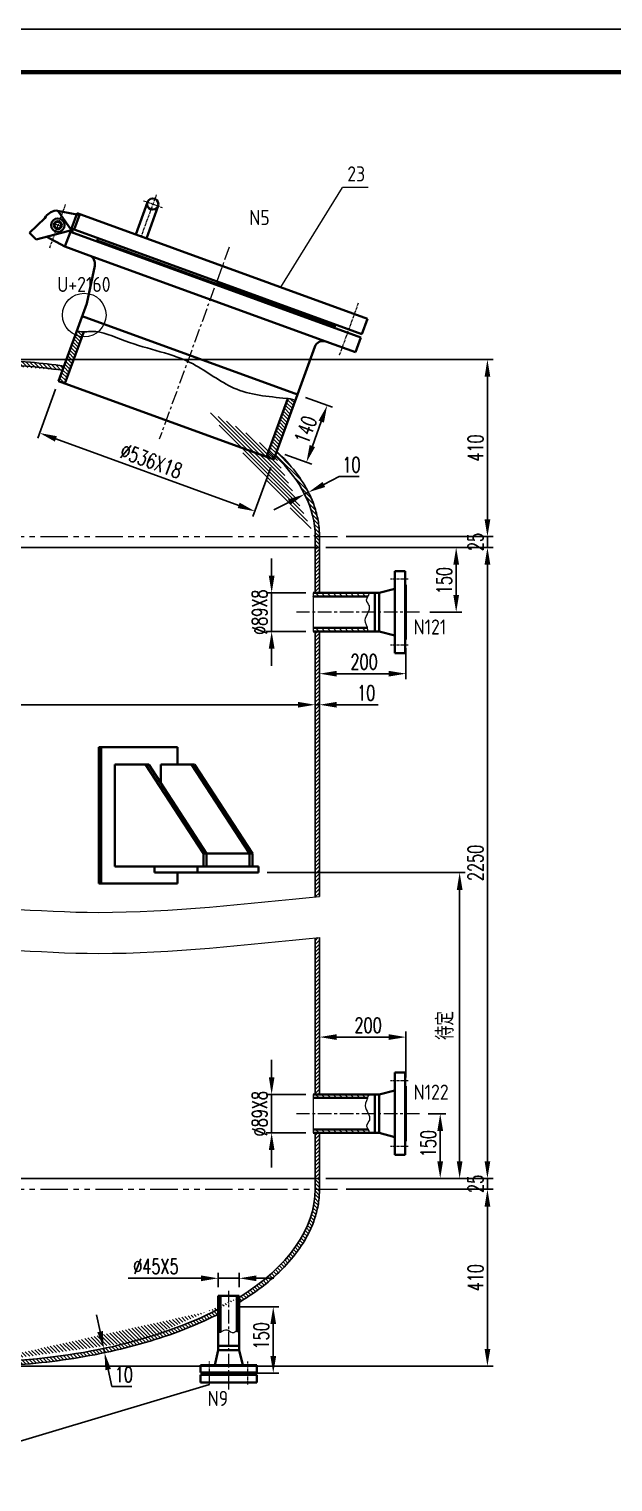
# Model space of a CAD drawing. Extents: x -7150 to 1260, y 1490 to 7430.
# Drawn here: x -5083 to -3733, y 4066 to 7430 of the extents above; entities that cross this region are included whole.
import ezdxf

# ---------------------------------------------------------------- set-up
doc = ezdxf.new("R2010")
doc.units = 0
doc.header["$MEASUREMENT"] = 0
doc.linetypes.add('CENTER', pattern=[50.8, 31.75, -6.35, 6.35, -6.35])
doc.linetypes.add('PHANTOM', pattern=[63.5, 31.75, -6.35, 6.35, -6.35, 6.35, -6.35])
doc.layers.get('0').update_dxf_attribs({"linetype": 'CONTINUOUS'})
doc.layers.get('DEFPOINTS').update_dxf_attribs({"linetype": 'CONTINUOUS'})
doc.layers.add('5', color=1, linetype='CENTER', lineweight=5)
for name, color, linetype in [('LAYER1', 3, 'CONTINUOUS'), ('双点划线', 1, 'PHANTOM'), ('尺寸线', 6, 'CONTINUOUS'), ('文字', 6, 'CONTINUOUS'), ('细实线', 3, 'CONTINUOUS'), ('细线', 3, 'CONTINUOUS')]:
    doc.layers.add(name, color=color, linetype=linetype)
doc.styles.add('J_BigFont', font='gbenor.shx', dxfattribs={"bigfont": 'gbcbig.shx'})
doc.styles.add('尺寸-字母', font='romans.shx', dxfattribs={"width": 0.7})
doc.dimstyles.new('尺寸3-5', dxfattribs={"dimtxt": 3.5, "dimasz": 2.5, "dimexe": 1.25, "dimexo": 0.625, "dimgap": 1.5, "dimtad": 1, "dimdec": 0, "dimdsep": 46, "dimtxsty": '尺寸-字母', "dimcen": 2.5, "dimadec": 0, "dimazin": 0, "dimtfac": 1, "dimtdec": 4, "dimtmove": 0, "dimatfit": 3, "dimfxl": 0, "dimtolj": 1, "dimtzin": 0, "dimarcsym": 0})

# ---------------------------------------------------------------- blocks, each defined once
blk = doc.blocks.new('*D28')
at = {"layer": 'DEFPOINTS', "color": 0}
for p in [(-4423.4, 6124), (-4522.1, 6035), (-4423.4, 6035)]:
    blk.add_point(p, dxfattribs=at)
at = {"layer": '尺寸线', "color": 0, "lineweight": -2}
for p, q in [((-4522.1, 6164), (-4522.1, 6204)), ((-4443.4, 6124), (-4535.1, 6124)), ((-4522.1, 6124), (-4522.1, 6035)), ((-4443.4, 6035), (-4535.1, 6035)), ((-4522.1, 5995), (-4522.1, 5955))]:
    blk.add_line(p, q, dxfattribs=at)
at = {"layer": '尺寸线', "color": 0}
for points in [[(-4528.7, 6164), (-4515.4, 6164), (-4522.1, 6124)], [(-4528.7, 5995), (-4515.4, 5995), (-4522.1, 6035)]]:
    blk.add_solid(points, dxfattribs=at)
at = {"layer": '尺寸线', "color": 0, "lineweight": 20, "insert": (-4549.6, 6079.5), "char_height": 35, "attachment_point": 5, "rotation": 90, "style": '尺寸-字母'}
blk.add_mtext('\\A1;%%C89X8', dxfattribs=at)
blk = doc.blocks.new('*D30')
at = {"layer": 'DEFPOINTS', "color": 0}
for p in [(-4416.4, 6229.5), (-4176.4, 6079.5), (-4095.2, 6079.5)]:
    blk.add_point(p, dxfattribs=at)
at = {"layer": '尺寸线', "color": 0, "lineweight": -2}
for p, q in [((-4396.4, 6229.5), (-4082.2, 6229.5)), ((-4095.2, 6189.5), (-4095.2, 6119.5)), ((-4156.4, 6079.5), (-4082.2, 6079.5))]:
    blk.add_line(p, q, dxfattribs=at)
at = {"layer": '尺寸线', "color": 0}
for points in [[(-4101.8, 6189.5), (-4088.5, 6189.5), (-4095.2, 6229.5)], [(-4101.8, 6119.5), (-4088.5, 6119.5), (-4095.2, 6079.5)]]:
    blk.add_solid(points, dxfattribs=at)
at = {"layer": '尺寸线', "color": 0, "lineweight": 20, "insert": (-4122.7, 6152.7), "char_height": 35, "attachment_point": 5, "rotation": 90, "style": '尺寸-字母'}
blk.add_mtext('\\A1;150', dxfattribs=at)
blk = doc.blocks.new('*D29')
at = {"layer": 'DEFPOINTS', "color": 0}
for p in [(-4411.4, 6035.1), (-4211.4, 6016), (-4211.4, 5937.2)]:
    blk.add_point(p, dxfattribs=at)
at = {"layer": '尺寸线', "color": 0, "lineweight": -2}
for p, q in [((-4411.4, 6015.1), (-4411.4, 5924.2)), ((-4211.4, 5996), (-4211.4, 5924.2)), ((-4371.4, 5937.2), (-4251.4, 5937.2))]:
    blk.add_line(p, q, dxfattribs=at)
at = {"layer": '尺寸线', "color": 0}
for points in [[(-4371.4, 5943.8), (-4371.4, 5930.5), (-4411.4, 5937.2)], [(-4251.4, 5943.8), (-4251.4, 5930.5), (-4211.4, 5937.2)]]:
    blk.add_solid(points, dxfattribs=at)
at = {"layer": '尺寸线', "color": 0, "lineweight": 20, "insert": (-4308.2, 5964.7), "char_height": 35, "attachment_point": 5, "style": '尺寸-字母'}
blk.add_mtext('\\A1;200', dxfattribs=at)
blk = doc.blocks.new('*D32')
at = {"layer": 'DEFPOINTS', "color": 0}
for p in [(-4522.1, 4963), (-4423.4, 4963), (-4423.4, 4874.1)]:
    blk.add_point(p, dxfattribs=at)
at = {"layer": '尺寸线', "color": 0, "lineweight": -2}
for p, q in [((-4522.1, 5003), (-4522.1, 5043)), ((-4443.4, 4963), (-4535.1, 4963)), ((-4522.1, 4874.1), (-4522.1, 4963)), ((-4443.4, 4874.1), (-4535.1, 4874.1)), ((-4522.1, 4834.1), (-4522.1, 4794.1))]:
    blk.add_line(p, q, dxfattribs=at)
at = {"layer": '尺寸线', "color": 0}
for points in [[(-4528.7, 5003), (-4515.4, 5003), (-4522.1, 4963)], [(-4528.7, 4834.1), (-4515.4, 4834.1), (-4522.1, 4874.1)]]:
    blk.add_solid(points, dxfattribs=at)
at = {"layer": '尺寸线', "color": 0, "lineweight": 20, "insert": (-4549.6, 4918.5), "char_height": 35, "attachment_point": 5, "rotation": 90, "style": '尺寸-字母'}
blk.add_mtext('\\A1;%%C89X8', dxfattribs=at)
blk = doc.blocks.new('*D31')
at = {"layer": 'DEFPOINTS', "color": 0}
for p in [(-4211.4, 5095.8), (-4211.4, 4982), (-4411.4, 4963)]:
    blk.add_point(p, dxfattribs=at)
at = {"layer": '尺寸线', "color": 0, "lineweight": -2}
for p, q in [((-4411.4, 4983), (-4411.4, 5108.8)), ((-4371.4, 5095.8), (-4251.4, 5095.8)), ((-4211.4, 5002), (-4211.4, 5108.8))]:
    blk.add_line(p, q, dxfattribs=at)
at = {"layer": '尺寸线', "color": 0}
for points in [[(-4371.4, 5102.5), (-4371.4, 5089.2), (-4411.4, 5095.8)], [(-4251.4, 5102.5), (-4251.4, 5089.2), (-4211.4, 5095.8)]]:
    blk.add_solid(points, dxfattribs=at)
at = {"layer": '尺寸线', "color": 0, "lineweight": 20, "insert": (-4298.9, 5123.3), "char_height": 35, "attachment_point": 5, "style": '尺寸-字母'}
blk.add_mtext('\\A1;200', dxfattribs=at)
blk = doc.blocks.new('*D33')
at = {"layer": 'DEFPOINTS', "color": 0}
for p in [(-4180.2, 4918.5), (-4132.1, 4918.5), (-4416.4, 4768.5)]:
    blk.add_point(p, dxfattribs=at)
at = {"layer": '尺寸线', "color": 0, "lineweight": -2}
for p, q in [((-4160.2, 4918.5), (-4119.1, 4918.5)), ((-4132.1, 4808.5), (-4132.1, 4878.5)), ((-4396.4, 4768.5), (-4119.1, 4768.5))]:
    blk.add_line(p, q, dxfattribs=at)
at = {"layer": '尺寸线', "color": 0}
for points in [[(-4138.8, 4878.5), (-4125.5, 4878.5), (-4132.1, 4918.5)], [(-4138.8, 4808.5), (-4125.5, 4808.5), (-4132.1, 4768.5)]]:
    blk.add_solid(points, dxfattribs=at)
at = {"layer": '尺寸线', "color": 0, "lineweight": 20, "insert": (-4159.6, 4849.2), "char_height": 35, "attachment_point": 5, "rotation": 90, "style": '尺寸-字母'}
blk.add_mtext('\\A1;150', dxfattribs=at)
blk = doc.blocks.new('*D35')
at = {"layer": 'DEFPOINTS', "color": 0}
for p in [(-5015.2, 6614.4), (-4517.2, 6433.1), (-4560.8, 6313.2)]:
    blk.add_point(p, dxfattribs=at)
at = {"layer": '尺寸线', "color": 0, "lineweight": -2}
for p, q in [((-5022.1, 6595.6), (-5063.3, 6482.2)), ((-5021.3, 6480.8), (-4598.4, 6326.9)), ((-4524, 6414.3), (-4565.3, 6301))]:
    blk.add_line(p, q, dxfattribs=at)
at = {"layer": '尺寸线', "color": 0}
for points in [[(-5019, 6487), (-5023.6, 6474.5), (-5058.9, 6494.4)], [(-4596.1, 6333.1), (-4600.7, 6320.6), (-4560.8, 6313.2)]]:
    blk.add_solid(points, dxfattribs=at)
at = {"layer": '尺寸线', "color": 0, "lineweight": 20, "insert": (-4800.5, 6429.7), "char_height": 35, "attachment_point": 5, "rotation": 340, "style": '尺寸-字母'}
blk.add_mtext('\\A1;%%C536X18', dxfattribs=at)
blk = doc.blocks.new('*D34')
at = {"layer": 'DEFPOINTS', "color": 0}
for p in [(-4462.5, 6583.5), (-4510.4, 6451.7), (-4441.6, 6426.6)]:
    blk.add_point(p, dxfattribs=at)
at = {"layer": '尺寸线', "color": 0, "lineweight": -2}
for p, q in [((-4443.7, 6576.6), (-4381.4, 6554)), ((-4407.3, 6520.8), (-4427.9, 6464.2)), ((-4491.6, 6444.8), (-4429.4, 6422.2))]:
    blk.add_line(p, q, dxfattribs=at)
at = {"layer": '尺寸线', "color": 0}
for points in [[(-4413.6, 6523.1), (-4401.1, 6518.5), (-4393.6, 6558.4)], [(-4434.2, 6466.5), (-4421.7, 6461.9), (-4441.6, 6426.6)]]:
    blk.add_solid(points, dxfattribs=at)
at = {"layer": '尺寸线', "color": 0, "lineweight": 20, "insert": (-4443.5, 6501.9), "char_height": 35, "attachment_point": 5, "rotation": 70, "style": '尺寸-字母'}
blk.add_mtext('\\A1;140', dxfattribs=at)
blk = doc.blocks.new('*D48')
at = {"layer": 'DEFPOINTS', "color": 0}
for p in [(-4645.6, 4537.4), (-4645.6, 4496.6), (-4597.3, 4496.6)]:
    blk.add_point(p, dxfattribs=at)
at = {"layer": '尺寸线', "color": 0, "lineweight": -2}
for p, q in [((-4645.6, 4516.6), (-4645.6, 4550.4)), ((-4597.3, 4516.6), (-4597.3, 4550.4)), ((-4685.6, 4537.4), (-4854.1, 4537.4)), ((-4597.3, 4537.4), (-4645.6, 4537.4)), ((-4557.3, 4537.4), (-4517.3, 4537.4))]:
    blk.add_line(p, q, dxfattribs=at)
at = {"layer": '尺寸线', "color": 0}
for points in [[(-4685.6, 4544), (-4685.6, 4530.7), (-4645.6, 4537.4)], [(-4557.3, 4544), (-4557.3, 4530.7), (-4597.3, 4537.4)]]:
    blk.add_solid(points, dxfattribs=at)
at = {"layer": '尺寸线', "color": 0, "lineweight": 20, "insert": (-4789.8, 4564.9), "char_height": 35, "attachment_point": 5, "style": '尺寸-字母'}
blk.add_mtext('\\A1;%%C45X5', dxfattribs=at)
blk = doc.blocks.new('*D47')
at = {"layer": 'DEFPOINTS', "color": 0}
for p in [(-4621.4, 4471.4), (-4518.4, 4471.4), (-4584.9, 4317.5)]:
    blk.add_point(p, dxfattribs=at)
at = {"layer": '尺寸线', "color": 0, "lineweight": -2}
for p, q in [((-4601.4, 4471.4), (-4505.4, 4471.4)), ((-4518.4, 4357.5), (-4518.4, 4431.4)), ((-4564.9, 4317.5), (-4505.4, 4317.5))]:
    blk.add_line(p, q, dxfattribs=at)
at = {"layer": '尺寸线', "color": 0}
for points in [[(-4525, 4431.4), (-4511.7, 4431.4), (-4518.4, 4471.4)], [(-4525, 4357.5), (-4511.7, 4357.5), (-4518.4, 4317.5)]]:
    blk.add_solid(points, dxfattribs=at)
at = {"layer": '尺寸线', "color": 0, "lineweight": 20, "insert": (-4545.9, 4404.2), "char_height": 35, "attachment_point": 5, "rotation": 90, "style": '尺寸-字母'}
blk.add_mtext('\\A1;150', dxfattribs=at)
blk = doc.blocks.new('*D86')
at = {"layer": 'DEFPOINTS', "color": 0}
for p in [(-6021.4, 5865.2), (-6021.4, 5840.3), (-4421.4, 5840.4)]:
    blk.add_point(p, dxfattribs=at)
at = {"layer": '尺寸线', "color": 0, "lineweight": -2}
for p, q in [((-6021.4, 5860.3), (-6021.4, 5878.2)), ((-4461.4, 5865.2), (-5981.4, 5865.2)), ((-4421.4, 5860.4), (-4421.4, 5878.2))]:
    blk.add_line(p, q, dxfattribs=at)
at = {"layer": '尺寸线', "color": 0}
for points in [[(-5981.4, 5871.9), (-5981.4, 5858.6), (-6021.4, 5865.2)], [(-4461.4, 5871.9), (-4461.4, 5858.6), (-4421.4, 5865.2)]]:
    blk.add_solid(points, dxfattribs=at)
at = {"layer": '尺寸线', "color": 0, "lineweight": 20, "insert": (-5194.8, 5892.7), "char_height": 35, "attachment_point": 5, "style": '尺寸-字母'}
blk.add_mtext('\\A1;%%c1600', dxfattribs=at)
blk = doc.blocks.new('*D87')
at = {"layer": 'DEFPOINTS', "color": 0}
for p in [(-4421.4, 5865.2), (-4411.4, 5865.4), (-4411.4, 5865.2)]:
    blk.add_point(p, dxfattribs=at)
at = {"layer": '尺寸线', "color": 0, "lineweight": -2}
for p, q in [((-4461.4, 5865.2), (-4501.4, 5865.2)), ((-4421.4, 5885.2), (-4421.4, 5878.2)), ((-4421.4, 5865.2), (-4411.4, 5865.2)), ((-4371.4, 5865.2), (-4275.3, 5865.2)), ((-4411.4, 5845.4), (-4411.4, 5852.2))]:
    blk.add_line(p, q, dxfattribs=at)
at = {"layer": '尺寸线', "color": 0}
for points in [[(-4461.4, 5871.9), (-4461.4, 5858.6), (-4421.4, 5865.2)], [(-4371.4, 5871.9), (-4371.4, 5858.6), (-4411.4, 5865.2)]]:
    blk.add_solid(points, dxfattribs=at)
at = {"layer": '尺寸线', "color": 0, "lineweight": 20, "insert": (-4303.3, 5892.7), "char_height": 35, "attachment_point": 5, "style": '尺寸-字母'}
blk.add_mtext('\\A1;10', dxfattribs=at)
blk = doc.blocks.new('*D88')
at = {"layer": 'DEFPOINTS', "color": 0}
for p in [(-4437, 6357.4), (-4446, 6352.8), (-4436.9, 6357.2)]:
    blk.add_point(p, dxfattribs=at)
at = {"layer": '尺寸线', "color": 0, "lineweight": -2}
for p, q in [((-4401.3, 6375.2), (-4365.6, 6393.3)), ((-4365.6, 6393.3), (-4319.4, 6393.3)), ((-4481.5, 6334.5), (-4517.2, 6316.5)), ((-4445.9, 6352.6), (-4436.9, 6357.2)), ((-4436.9, 6335), (-4440, 6341)), ((-4428, 6339.5), (-4431.1, 6345.6))]:
    blk.add_line(p, q, dxfattribs=at)
at = {"layer": '尺寸线', "color": 0}
for points in [[(-4404.3, 6381.2), (-4398.2, 6369.3), (-4436.9, 6357.2)], [(-4484.5, 6340.5), (-4478.5, 6328.6), (-4445.9, 6352.6)]]:
    blk.add_solid(points, dxfattribs=at)
at = {"layer": '尺寸线', "color": 0, "lineweight": 20, "insert": (-4337.5, 6420.8), "char_height": 35, "attachment_point": 5, "style": '尺寸-字母'}
blk.add_mtext('\\A1;10', dxfattribs=at)
blk = doc.blocks.new('*D177')
at = {"layer": 'DEFPOINTS', "color": 0}
for p in [(-4910, 4375.1), (-4908.7, 4365.1), (-4908, 4365.3)]:
    blk.add_point(p, dxfattribs=at)
at = {"layer": '尺寸线', "color": 0, "lineweight": -2}
for p, q in [((-4919, 4414.1), (-4927.3, 4453.2)), ((-4910.7, 4374.9), (-4908.7, 4365.1)), ((-4929.6, 4370.9), (-4923.4, 4372.2)), ((-4927.5, 4361.1), (-4921.4, 4362.4)), ((-4900.4, 4326), (-4892.1, 4286.9)), ((-4892.1, 4286.9), (-4845.9, 4286.9))]:
    blk.add_line(p, q, dxfattribs=at)
at = {"layer": '尺寸线', "color": 0}
for points in [[(-4912.5, 4415.4), (-4925.5, 4412.7), (-4910.7, 4374.9)], [(-4893.9, 4327.4), (-4906.9, 4324.6), (-4908.7, 4365.1)]]:
    blk.add_solid(points, dxfattribs=at)
at = {"layer": '尺寸线', "color": 0, "lineweight": 20, "insert": (-4864, 4314.4), "char_height": 35, "attachment_point": 5, "style": '尺寸-字母'}
blk.add_mtext('\\A1;10', dxfattribs=at)
blk = doc.blocks.new('*D178')
at = {"layer": 'DEFPOINTS', "color": 0}
for p in [(-4411.4, 4768.5), (-4369.9, 4743.5), (-4022.9, 4743.5)]:
    blk.add_point(p, dxfattribs=at)
at = {"layer": '尺寸线', "color": 0, "lineweight": -2}
for p, q in [((-4022.9, 4808.5), (-4022.9, 4848.5)), ((-4391.4, 4768.5), (-4009.9, 4768.5)), ((-4349.9, 4743.5), (-4009.9, 4743.5)), ((-4022.9, 4768.5), (-4022.9, 4743.5)), ((-4022.9, 4703.5), (-4022.9, 4663.5))]:
    blk.add_line(p, q, dxfattribs=at)
at = {"layer": '尺寸线', "color": 0}
for points in [[(-4029.5, 4808.5), (-4016.2, 4808.5), (-4022.9, 4768.5)], [(-4029.5, 4703.5), (-4016.2, 4703.5), (-4022.9, 4743.5)]]:
    blk.add_solid(points, dxfattribs=at)
at = {"layer": '尺寸线', "color": 0, "lineweight": 20, "insert": (-4050.4, 4756), "char_height": 35, "attachment_point": 5, "rotation": 90, "style": '尺寸-字母'}
blk.add_mtext('\\A1;25', dxfattribs=at)
blk = doc.blocks.new('*D179')
at = {"layer": 'DEFPOINTS', "color": 0}
for p in [(-4369.9, 4743.5), (-5221.4, 4333.9), (-4022.9, 4333.9)]:
    blk.add_point(p, dxfattribs=at)
at = {"layer": '尺寸线', "color": 0, "lineweight": -2}
for p, q in [((-4349.9, 4743.5), (-4009.9, 4743.5)), ((-4022.9, 4703.5), (-4022.9, 4373.9)), ((-5201.4, 4333.9), (-4009.9, 4333.9))]:
    blk.add_line(p, q, dxfattribs=at)
at = {"layer": '尺寸线', "color": 0}
for points in [[(-4029.5, 4703.5), (-4016.2, 4703.5), (-4022.9, 4743.5)], [(-4029.5, 4373.9), (-4016.2, 4373.9), (-4022.9, 4333.9)]]:
    blk.add_solid(points, dxfattribs=at)
at = {"layer": '尺寸线', "color": 0, "lineweight": 20, "insert": (-4050.4, 4538.7), "char_height": 35, "attachment_point": 5, "rotation": 90, "style": '尺寸-字母'}
blk.add_mtext('\\A1;410', dxfattribs=at)
blk = doc.blocks.new('*D180')
at = {"layer": 'DEFPOINTS', "color": 0}
for p in [(-4411.4, 6229.5), (-4022.9, 6229.5), (-4411.4, 4768.5)]:
    blk.add_point(p, dxfattribs=at)
at = {"layer": '尺寸线', "color": 0, "lineweight": -2}
for p, q in [((-4391.4, 6229.5), (-4009.9, 6229.5)), ((-4022.9, 4808.5), (-4022.9, 6189.5)), ((-4391.4, 4768.5), (-4009.9, 4768.5))]:
    blk.add_line(p, q, dxfattribs=at)
at = {"layer": '尺寸线', "color": 0}
for points in [[(-4029.5, 6189.5), (-4016.2, 6189.5), (-4022.9, 6229.5)], [(-4029.5, 4808.5), (-4016.2, 4808.5), (-4022.9, 4768.5)]]:
    blk.add_solid(points, dxfattribs=at)
at = {"layer": '尺寸线', "color": 0, "lineweight": 20, "insert": (-4050.4, 5499), "char_height": 35, "attachment_point": 5, "rotation": 90, "style": '尺寸-字母'}
blk.add_mtext('\\A1;2250', dxfattribs=at)
blk = doc.blocks.new('*D181')
at = {"layer": 'DEFPOINTS', "color": 0}
for p in [(-4552.4, 5476.7), (-4087.2, 5476.7), (-4411.4, 4768.5)]:
    blk.add_point(p, dxfattribs=at)
at = {"layer": '尺寸线', "color": 0, "lineweight": -2}
for p, q in [((-4532.4, 5476.7), (-4074.2, 5476.7)), ((-4087.2, 4808.5), (-4087.2, 5436.7)), ((-4391.4, 4768.5), (-4074.2, 4768.5))]:
    blk.add_line(p, q, dxfattribs=at)
at = {"layer": '尺寸线', "color": 0}
for points in [[(-4093.8, 5436.7), (-4080.5, 5436.7), (-4087.2, 5476.7)], [(-4093.8, 4808.5), (-4080.5, 4808.5), (-4087.2, 4768.5)]]:
    blk.add_solid(points, dxfattribs=at)
at = {"layer": '尺寸线', "color": 0, "lineweight": 20, "insert": (-4120.3, 5122.6), "char_height": 35, "attachment_point": 5, "rotation": 90, "style": '尺寸-字母'}
blk.add_mtext('\\A1;{\\fFangSong_GB2312|b0|i0|c134|p49;待定}', dxfattribs=at)
blk = doc.blocks.new('*D182')
at = {"layer": 'DEFPOINTS', "color": 0}
for p in [(-4396.4, 6229.5), (-4369.9, 6254.5), (-4022.9, 6254.5)]:
    blk.add_point(p, dxfattribs=at)
at = {"layer": '尺寸线', "color": 0, "lineweight": -2}
for p, q in [((-4022.9, 6294.5), (-4022.9, 6334.5)), ((-4376.4, 6229.5), (-4009.9, 6229.5)), ((-4349.9, 6254.5), (-4009.9, 6254.5)), ((-4022.9, 6229.5), (-4022.9, 6254.5)), ((-4022.9, 6189.5), (-4022.9, 6149.5))]:
    blk.add_line(p, q, dxfattribs=at)
at = {"layer": '尺寸线', "color": 0}
for points in [[(-4029.5, 6294.5), (-4016.2, 6294.5), (-4022.9, 6254.5)], [(-4029.5, 6189.5), (-4016.2, 6189.5), (-4022.9, 6229.5)]]:
    blk.add_solid(points, dxfattribs=at)
at = {"layer": '尺寸线', "color": 0, "lineweight": 20, "insert": (-4050.4, 6242), "char_height": 35, "attachment_point": 5, "rotation": 90, "style": '尺寸-字母'}
blk.add_mtext('\\A1;25', dxfattribs=at)
blk = doc.blocks.new('*D183')
at = {"layer": 'DEFPOINTS', "color": 0}
for p in [(-5201.4, 6664.5), (-4022.9, 6664.5), (-4369.9, 6254.5)]:
    blk.add_point(p, dxfattribs=at)
at = {"layer": '尺寸线', "color": 0, "lineweight": -2}
for p, q in [((-5181.4, 6664.5), (-4009.9, 6664.5)), ((-4022.9, 6294.5), (-4022.9, 6624.5)), ((-4349.9, 6254.5), (-4009.9, 6254.5))]:
    blk.add_line(p, q, dxfattribs=at)
at = {"layer": '尺寸线', "color": 0}
for points in [[(-4029.5, 6624.5), (-4016.2, 6624.5), (-4022.9, 6664.5)], [(-4029.5, 6294.5), (-4016.2, 6294.5), (-4022.9, 6254.5)]]:
    blk.add_solid(points, dxfattribs=at)
at = {"layer": '尺寸线', "color": 0, "lineweight": 20, "insert": (-4050.4, 6459.5), "char_height": 35, "attachment_point": 5, "rotation": 90, "style": '尺寸-字母'}
blk.add_mtext('\\A1;410', dxfattribs=at)

msp = doc.modelspace()

# ---------------------------------------------------------------- hatches: boundary and pattern name
at = {"layer": '细实线', "lineweight": 20}
h = msp.add_hatch(dxfattribs=at)
h.set_pattern_fill('ANSI31', color=256, scale=50, angle=90, style=0)
edge = h.paths.add_edge_path()
edge.add_spline(control_points=[(-4956.752, 6728.248), (-4961.678, 6728.173), (-4966.915, 6728.713), (-4972.861, 6730.77)], knot_values=[32.77389254, 32.77389254, 32.77389254, 32.77389254, 49.68467062, 49.68467062, 49.68467062, 49.68467062], degree=3, periodic=0)
edge.add_line((-4972.861, 6730.77), (-4976.275, 6721.392))
edge.add_arc((-4955.722, 6767.498), 50.479, 245.973491, 264.284905)
edge.add_line((-4960.748, 6717.27), (-4956.752, 6728.248))
h = msp.add_hatch(dxfattribs=at)
h.set_pattern_fill('ANSI31', color=256, scale=50, angle=90, style=0)
h.paths.add_polyline_path([(-5015.226, 6614.375), (-5000.191, 6608.903), (-4960.748, 6717.27, -0.08006907), (-4976.275, 6721.392)])
edge = h.paths.add_edge_path()
edge.add_spline(control_points=[(-4467.336, 6570.072), (-4475.838, 6572.75), (-4480.768, 6573.595), (-4485.027, 6574.096)], knot_values=[553.57348335, 553.57348335, 553.57348335, 553.57348335, 565.30743681, 565.30743681, 565.30743681, 565.30743681], degree=3, periodic=0)
edge.add_line((-4485.027, 6574.096), (-4534.103, 6439.261))
edge.add_line((-4534.103, 6439.261), (-4517.189, 6433.105))
edge.add_line((-4517.189, 6433.105), (-4467.336, 6570.072))
h = msp.add_hatch(dxfattribs=at)
h.set_pattern_fill('ANSI31', color=256, scale=50, angle=90, style=0)
h.set_pattern_definition([(135, (0, -128.687), (-4.4194174, -4.4194174), [])])
edge = h.paths.add_edge_path()
edge.add_ellipse((-5221.421, 6254.535), major_axis=(-800, 0), ratio=0.5, start_angle=254.377842, end_angle=266.814863, ccw=False)
edge.add_line((-5005.987, 6639.758), (-5002.49, 6649.365))
edge.add_spline(control_points=[(-5002.49, 6649.365), (-5028.116, 6652.985), (-5054.096, 6655.969), (-5112.264, 6661.148), (-5144.564, 6663.025), (-5176.971, 6663.921)], knot_values=[4.43700712, 4.43700712, 4.43700712, 4.43700712, 4.5361908, 4.5361908, 4.65714388, 4.65714388, 4.65714388, 4.65714388], degree=3, periodic=0)
edge.add_line((-5176.971, 6663.921), (-5176.971, 6653.917))
edge = h.paths.add_edge_path()
edge.add_spline(control_points=[(-4411.421, 6254.535), (-4411.421, 6265.682), (-4412.309, 6276.829), (-4415.851, 6299.023), (-4418.504, 6310.07), (-4425.54, 6331.974), (-4429.922, 6342.831), (-4443.568, 6370.849), (-4454.177, 6387.796), (-4479.398, 6420.572), (-4493.968, 6436.411), (-4510.428, 6451.678)], knot_values=[3.14159265, 3.14159265, 3.14159265, 3.14159265, 3.2212149, 3.2212149, 3.30083714, 3.30083714, 3.38045938, 3.38045938, 3.50887398, 3.50887398, 3.63602072, 3.63602072, 3.63602072, 3.63602072], degree=3, periodic=0)
edge.add_line((-4510.428, 6451.678), (-4514.147, 6441.46))
edge.add_ellipse((-5221.421, 6254.535), major_axis=(-800, 0), ratio=0.5, start_angle=180, end_angle=207.860036, ccw=False)
edge.add_line((-4421.421, 6254.535), (-4411.421, 6254.535))
h.paths.add_polyline_path([(-4411.421, 6254.535), (-4421.421, 6254.535), (-4421.421, 6229.535), (-4411.421, 6229.535)])
h = msp.add_hatch(dxfattribs=at)
h.set_pattern_fill('ANSI31', color=256, scale=50, style=0)
h.set_pattern_definition([(45, (0, -128.687), (-4.4194174, 4.4194174), [])])
edge = h.paths.add_edge_path()
edge.add_spline(control_points=[(-4421.421, 5420.386), (-4418.084, 5420.701), (-4414.75, 5421.014), (-4411.421, 5421.325)], knot_values=[1808.93575141, 1808.93575141, 1808.93575141, 1808.93575141, 1819.15685513, 1819.15685513, 1819.15685513, 1819.15685513], degree=3, periodic=0)
edge.add_line((-4411.421, 5421.325), (-4411.421, 6035.085))
edge.add_line((-4411.421, 6035.085), (-4421.421, 6035.085))
edge.add_line((-4421.421, 6035.085), (-4421.421, 5420.386))
h.paths.add_polyline_path([(-4421.421, 6123.985), (-4411.421, 6123.985), (-4411.421, 6229.535), (-4421.421, 6229.535)])
h = msp.add_hatch(dxfattribs=at)
h.set_pattern_fill('ANSI31', color=256, scale=3, angle=90, style=0)
h.set_pattern_definition([(135, (-7875.519, 1456.421), (-6.735192, -6.735192), [])])
edge = h.paths.add_edge_path()
edge.add_spline(control_points=[(-4299.333, 6115.985), (-4298.018, 6118.328), (-4296.524, 6121.053), (-4296.665, 6123.596), (-4296.723, 6123.985)], knot_values=[107.93016046, 107.93016046, 107.93016046, 107.93016046, 115.38222566, 116.74477936, 116.74477936, 116.74477936, 116.74477936], degree=3, periodic=0)
edge.add_line((-4296.723, 6123.985), (-4426.421, 6123.985))
edge.add_line((-4426.421, 6123.985), (-4426.421, 6115.985))
edge.add_line((-4426.421, 6115.985), (-4299.333, 6115.985))
edge = h.paths.add_edge_path()
edge.add_spline(control_points=[(-4299.071, 6035.085), (-4299.032, 6036.136), (-4299.136, 6038.798), (-4299.826, 6041.467), (-4300.355, 6043.085)], knot_values=[22.82955762, 22.82955762, 22.82955762, 22.82955762, 26.14011398, 31.2076365, 31.2076365, 31.2076365, 31.2076365], degree=3, periodic=0)
edge.add_line((-4300.355, 6043.085), (-4426.421, 6043.085))
edge.add_line((-4426.421, 6043.085), (-4426.421, 6035.085))
edge.add_line((-4426.421, 6035.085), (-4299.071, 6035.085))
h = msp.add_hatch(dxfattribs=at)
h.set_pattern_fill('ANSI31', color=256, scale=50, style=0)
edge = h.paths.add_edge_path()
edge.add_spline(control_points=[(-4411.421, 5326.355), (-4414.75, 5326.044), (-4418.084, 5325.731), (-4421.421, 5325.416)], knot_values=[1808.93575141, 1808.93575141, 1808.93575141, 1808.93575141, 1819.15685513, 1819.15685513, 1819.15685513, 1819.15685513], degree=3, periodic=0)
edge.add_line((-4421.421, 5325.416), (-4421.421, 4962.965))
edge.add_line((-4421.421, 4962.965), (-4411.421, 4962.965))
edge.add_line((-4411.421, 4962.965), (-4411.421, 5326.355))
h.paths.add_polyline_path([(-4411.421, 4874.065), (-4421.421, 4874.065), (-4421.421, 4768.515), (-4411.421, 4768.515)])
h = msp.add_hatch(dxfattribs=at)
h.set_pattern_fill('ANSI31', color=256, scale=3, angle=90, style=0)
h.set_pattern_definition([(135, (-7875.519, 295.346), (-6.735192, -6.735192), [])])
edge = h.paths.add_edge_path()
edge.add_spline(control_points=[(-4299.333, 4954.91), (-4298.018, 4957.253), (-4296.524, 4959.978), (-4296.665, 4962.521), (-4296.723, 4962.91)], knot_values=[107.93016046, 107.93016046, 107.93016046, 107.93016046, 115.38222566, 116.74477936, 116.74477936, 116.74477936, 116.74477936], degree=3, periodic=0)
edge.add_line((-4296.723, 4962.91), (-4426.421, 4962.91))
edge.add_line((-4426.421, 4962.91), (-4426.421, 4954.91))
edge.add_line((-4426.421, 4954.91), (-4299.333, 4954.91))
edge = h.paths.add_edge_path()
edge.add_spline(control_points=[(-4299.071, 4874.01), (-4299.032, 4875.061), (-4299.136, 4877.723), (-4299.826, 4880.392), (-4300.355, 4882.01)], knot_values=[22.82955762, 22.82955762, 22.82955762, 22.82955762, 26.14011398, 31.2076365, 31.2076365, 31.2076365, 31.2076365], degree=3, periodic=0)
edge.add_line((-4300.355, 4882.01), (-4426.421, 4882.01))
edge.add_line((-4426.421, 4882.01), (-4426.421, 4874.01))
edge.add_line((-4426.421, 4874.01), (-4299.071, 4874.01))
h = msp.add_hatch(dxfattribs=at)
h.set_pattern_fill('ANSI31', color=256, scale=50, angle=90, style=0)
h.paths.add_polyline_path([(-4421.421, 4743.515), (-4411.421, 4743.515), (-4411.421, 4768.515), (-4421.421, 4768.515)])
edge = h.paths.add_edge_path()
edge.add_spline(control_points=[(-4597.271, 4481.547), (-4586.624, 4488.047), (-4576.371, 4494.719), (-4546.172, 4515.686), (-4527.584, 4530.508), (-4494.259, 4561.323), (-4479.523, 4577.316), (-4454.177, 4610.254), (-4443.568, 4627.201), (-4429.922, 4655.219), (-4425.54, 4666.076), (-4418.504, 4687.98), (-4415.851, 4699.027), (-4412.309, 4721.221), (-4411.421, 4732.368), (-4411.421, 4743.515)], knot_values=[3.14159265, 3.14159265, 3.14159265, 3.14159265, 3.20365862, 3.20365862, 3.33207322, 3.33207322, 3.46048783, 3.46048783, 3.58890243, 3.58890243, 3.66852467, 3.66852467, 3.74814691, 3.74814691, 3.82776915, 3.82776915, 3.82776915, 3.82776915], degree=3, periodic=0)
edge.add_line((-4411.421, 4743.515), (-4421.421, 4743.515))
edge.add_ellipse((-5221.421, 4743.515), major_axis=(-800, 0), ratio=0.5, start_angle=141.277746, end_angle=180, ccw=False)
edge.add_line((-4597.271, 4493.297), (-4597.271, 4481.547))
edge = h.paths.add_edge_path()
edge.add_spline(control_points=[(-5176.971, 4334.129), (-5144.564, 4335.025), (-5112.264, 4336.902), (-5046.372, 4342.768), (-5012.823, 4346.88), (-4947.035, 4357.222), (-4914.796, 4363.452), (-4852.149, 4377.932), (-4821.741, 4386.183), (-4763.249, 4404.578), (-4735.164, 4414.722), (-4686.526, 4434.787), (-4665.524, 4444.425), (-4645.571, 4454.603)], knot_values=[3.91700448, 3.91700448, 3.91700448, 3.91700448, 4.03795752, 4.03795752, 4.16637212, 4.16637212, 4.29478672, 4.29478672, 4.42320132, 4.42320132, 4.55161593, 4.55161593, 4.65714383, 4.65714383, 4.65714383, 4.65714383], degree=3, periodic=0)
edge.add_line((-4645.571, 4454.603), (-4645.571, 4465.848))
edge.add_ellipse((-5221.421, 4743.515), major_axis=(-800, 0), ratio=0.5, start_angle=93.18514, end_angle=136.039002, ccw=False)
edge.add_line((-5176.971, 4344.133), (-5176.971, 4334.129))
h = msp.add_hatch(dxfattribs=at)
h.set_pattern_fill('ANSI31', color=256, scale=3, angle=270, style=0)
h.set_pattern_definition([(225, (-9561.84, 9685.229), (-6.735192, 6.735192), [])])
edge = h.paths.add_edge_path()
edge.add_line((-4602.271, 4489.262), (-4597.271, 4489.262))
edge.add_line((-4597.271, 4489.262), (-4597.271, 4413.382))
edge.add_spline(control_points=[(-4597.271, 4413.382), (-4598.011, 4413.266), (-4599.658, 4413.277), (-4601.361, 4414.079), (-4602.271, 4414.438)], knot_values=[68.46209365, 68.46209365, 68.46209365, 68.46209365, 70.78443597, 73.57026258, 73.57026258, 73.57026258, 73.57026258], degree=3, periodic=0)
edge.add_line((-4602.271, 4414.438), (-4602.271, 4489.262))
edge = h.paths.add_edge_path()
edge.add_line((-4645.571, 4489.262), (-4640.571, 4489.262))
edge.add_line((-4640.571, 4489.262), (-4640.571, 4412.726))
edge.add_spline(control_points=[(-4640.571, 4412.726), (-4641.335, 4412.489), (-4643.064, 4412.207), (-4644.68, 4412.922), (-4645.571, 4413.462)], knot_values=[21.7905482, 21.7905482, 21.7905482, 21.7905482, 24.17408044, 27.24241573, 27.24241573, 27.24241573, 27.24241573], degree=3, periodic=0)
edge.add_line((-4645.571, 4413.462), (-4645.571, 4489.262))

# ---------------------------------------------------------------- linework, layer by layer
at = {"lineweight": 40}
for p, q in [((-4973.111, 7000.537), (-5021.654, 7009.21)), ((-5016.094, 7008.216), (-4980.406, 6957.349)), ((-4972.18, 7003.095), (-4985.005, 6967.857)), ((-4979.048, 6965.689), (-4966.222, 7000.927)), ((-4972.18, 7003.095), (-4973.111, 7000.537)), ((-4973.111, 7000.537), (-4967.153, 6998.368)), ((-4972.18, 7003.095), (-4300.299, 6758.551)), ((-4809.029, 7028.848), (-4836.391, 6953.672)), ((-4784.603, 7019.957), (-4811.965, 6944.782)), ((-5046.58, 6991.894), (-5082.416, 6957.564)), ((-5066.711, 6942.286), (-4979.048, 6965.689)), ((-4985.005, 6967.857), (-4313.125, 6723.313)), ((-5082.416, 6957.564), (-5066.711, 6942.286)), ((-5000.294, 6925.853), (-5042.328, 6948.795)), ((-4987.81, 6960.151), (-5000.294, 6925.853)), ((-4987.81, 6960.151), (-4315.93, 6715.607)), ((-4926.26, 6937.749), (-4923.455, 6945.455)), ((-4925.405, 6940.098), (-4376.625, 6740.359)), ((-5000.294, 6925.853), (-4944.006, 6905.366)), ((-4396.541, 6706.105), (-4944.006, 6905.366)), ((-4931.465, 6881.635), (-4949.858, 6793.971)), ((-4649.92, 6843.235), (-4375.53, 6743.366)), ((-4949.858, 6793.971), (-5015.226, 6614.375)), ((-4462.465, 6583.455), (-4960.502, 6764.726)), ((-4956.752, 6728.248), (-5000.191, 6608.903)), ((-4374.675, 6745.715), (-4377.48, 6738.009)), ((-4300.299, 6758.551), (-4313.125, 6723.313)), ((-4300.299, 6758.551), (-4313.125, 6723.313)), ((-4300.299, 6758.551), (-4301.231, 6755.992)), ((-4422.175, 6694.151), (-4517.189, 6433.105)), ((-4396.541, 6706.105), (-4328.413, 6681.308)), ((-4315.93, 6715.607), (-4328.413, 6681.308)), ((-4315.93, 6715.607), (-4328.413, 6681.308)), ((-5015.226, 6614.375), (-4517.189, 6433.105)), ((-4485.023, 6574.109), (-4534.103, 6439.261)), ((-4237.021, 5984.535), (-4237.021, 6174.535)), ((-4213.021, 6174.535), (-4237.021, 6174.535)), ((-4213.021, 5984.535), (-4213.021, 6174.535)), ((-4273.021, 6123.985), (-4426.421, 6123.985)), ((-4283.021, 6035.085), (-4283.021, 6123.985)), ((-4237.021, 6133.535), (-4273.021, 6123.985)), ((-4273.021, 6035.085), (-4273.021, 6123.985)), ((-4211.421, 6143.035), (-4213.021, 6143.035)), ((-4211.421, 6016.035), (-4211.421, 6143.035)), ((-4299.333, 6115.985), (-4426.421, 6115.985)), ((-4213.021, 6039.535), (-4213.021, 6119.535)), ((-4300.355, 6043.085), (-4426.421, 6043.085)), ((-4273.021, 6035.085), (-4426.421, 6035.085)), ((-4237.021, 6025.535), (-4273.021, 6035.085)), ((-4211.421, 6016.035), (-4213.021, 6016.035)), ((-4237.021, 5984.535), (-4213.021, 5984.535)), ((-4922.2, 5451.674), (-4922.2, 5766.674)), ((-4922.2, 5766.674), (-4739.766, 5766.674)), ((-4916.543, 5451.674), (-4916.543, 5766.674)), ((-4739.766, 5726.674), (-4739.766, 5766.674)), ((-4884.723, 5490.674), (-4884.723, 5726.674)), ((-4884.723, 5726.674), (-4806.499, 5726.674)), ((-4813.57, 5726.674), (-4679.662, 5520.674)), ((-4806.499, 5726.674), (-4672.591, 5520.674)), ((-4778.657, 5683.842), (-4778.657, 5726.674)), ((-4778.657, 5726.674), (-4700.433, 5726.674)), ((-4707.504, 5726.674), (-4573.596, 5520.674)), ((-4700.433, 5726.674), (-4566.525, 5520.674)), ((-4679.662, 5490.674), (-4679.662, 5520.674)), ((-4679.662, 5520.674), (-4566.525, 5520.674)), ((-4672.591, 5490.674), (-4672.591, 5520.674)), ((-4573.596, 5490.674), (-4573.596, 5520.674)), ((-4566.525, 5490.674), (-4566.525, 5520.674)), ((-4884.723, 5490.674), (-4552.383, 5490.674)), ((-4792.799, 5490.674), (-4792.799, 5476.674)), ((-4693.804, 5476.674), (-4693.804, 5490.674)), ((-4552.383, 5490.674), (-4552.383, 5476.674)), ((-4922.2, 5451.674), (-4739.766, 5451.674)), ((-4792.799, 5476.674), (-4552.383, 5476.674)), ((-4739.766, 5451.674), (-4739.766, 5476.674)), ((-4237.021, 5013.515), (-4213.021, 5013.515)), ((-4237.021, 5013.515), (-4237.021, 4823.515)), ((-4213.021, 5013.515), (-4213.021, 4823.515)), ((-4211.421, 4982.015), (-4213.021, 4982.015)), ((-4211.421, 4982.015), (-4211.421, 4855.015)), ((-4273.021, 4962.965), (-4426.421, 4962.965)), ((-4300.355, 4954.965), (-4426.421, 4954.965)), ((-4283.021, 4962.965), (-4283.021, 4874.065)), ((-4237.021, 4972.515), (-4273.021, 4962.965)), ((-4273.021, 4962.965), (-4273.021, 4874.065)), ((-4213.021, 4958.515), (-4213.021, 4878.515)), ((-4299.333, 4882.065), (-4426.421, 4882.065)), ((-4273.021, 4874.065), (-4426.421, 4874.065)), ((-4237.021, 4864.515), (-4273.021, 4874.065)), ((-4211.421, 4855.015), (-4213.021, 4855.015)), ((-4213.021, 4823.515), (-4237.021, 4823.515)), ((-4645.571, 4496.623), (-4645.571, 4381.07)), ((-4645.571, 4496.623), (-4597.271, 4496.623)), ((-4640.571, 4496.623), (-4640.571, 4412.726)), ((-4602.271, 4414.438), (-4602.271, 4496.623)), ((-4597.271, 4381.07), (-4597.271, 4496.623)), ((-4645.571, 4381.07), (-4597.271, 4381.07)), ((-4645.571, 4371.07), (-4645.571, 4381.07)), ((-4597.271, 4371.07), (-4597.271, 4381.07)), ((-4645.571, 4371.07), (-4653.921, 4336.57)), ((-4645.571, 4371.07), (-4597.271, 4371.07)), ((-4597.271, 4371.07), (-4588.921, 4336.57)), ((-4686.421, 4336.57), (-4556.421, 4336.57)), ((-4686.421, 4319.07), (-4686.421, 4336.57)), ((-4686.421, 4319.07), (-4556.421, 4319.07)), ((-4686.421, 4314), (-4686.421, 4296.5)), ((-4686.421, 4314), (-4556.421, 4314)), ((-4657.921, 4317.47), (-4657.921, 4319.07)), ((-4657.921, 4317.47), (-4584.921, 4317.47)), ((-4584.921, 4317.47), (-4584.921, 4319.07)), ((-4556.421, 4319.07), (-4556.421, 4336.57)), ((-4556.421, 4314), (-4556.421, 4296.5)), ((-4686.421, 4296.5), (-4556.421, 4296.5))]:
    msp.add_line(p, q, dxfattribs=at)
for p, q in [((-6031.421, 6229.535), (-4411.421, 6229.535)), ((-4421.421, 6254.535), (-4421.421, 6123.985)), ((-4411.421, 6254.535), (-4411.421, 6123.985)), ((-4421.421, 6035.085), (-4421.421, 5420.386)), ((-4411.421, 6035.085), (-4411.421, 5421.325)), ((-4421.421, 5325.416), (-4421.421, 4962.965)), ((-4411.421, 5326.355), (-4411.421, 4962.965)), ((-4421.421, 4874.065), (-4421.421, 4743.515)), ((-4411.421, 4874.065), (-4411.421, 4743.515)), ((-6031.421, 4768.515), (-4411.421, 4768.515))]:
    msp.add_line(p, q)
at = {"lineweight": 20}
for p, q in [((-4426.421, 6123.985), (-4426.421, 6035.085)), ((-4426.421, 4962.91), (-4426.421, 4874.01))]:
    msp.add_line(p, q, dxfattribs=at)
at = {"const_width": 10}
msp.add_lwpolyline([(1160.179, 7329.573), (-6899.821, 7329.573)], dxfattribs=at)
at = {"lineweight": 40}
for centre, radius in [((-4797.026, 7024.479), 12.997), ((-5016.777, 6975.59), 15.689), ((-5016.777, 6975.59), 9.233), ((-5016.777, 6975.59), 7.619)]:
    msp.add_circle(centre, radius, dxfattribs=at)
for centre, radius, start, end in [((-5016.777, 6975.59), 33.972, 98.253967, 151.319029), ((-4950.846, 6886.572), 20, 345.710593, 70), ((-4403.382, 6687.311), 20, 70, 160)]:
    msp.add_arc(centre, radius, start, end, dxfattribs=at)
for start_param, end_param in [(4.43973089, 4.65679785), (3.14159265, 3.62784201)]:
    msp.add_ellipse((-5221.421, 6254.535), major_axis=(-800, 0), ratio=0.5, start_param=start_param, end_param=end_param)
at = {"extrusion": (0, 0, -1)}
for start_param, end_param in [(3.14159265, 3.81742348), (3.90885681, 4.6567978)]:
    msp.add_ellipse((-5221.421, 4743.515), major_axis=(-800, 0), ratio=0.5, start_param=start_param, end_param=end_param, dxfattribs=at)
for points, knots in [([(-5002.49, 6649.365), (-5028.116, 6652.985), (-5054.096, 6655.969), (-5112.264, 6661.148), (-5144.564, 6663.025), (-5176.971, 6663.921)], [4.437007124, 4.437007124, 4.437007124, 4.437007124, 4.536190797, 4.536190797, 4.657143881, 4.657143881, 4.657143881, 4.657143881]), ([(-4411.421, 6254.535), (-4411.421, 6265.682), (-4412.309, 6276.829), (-4415.851, 6299.023), (-4418.504, 6310.07), (-4425.54, 6331.974), (-4429.922, 6342.831), (-4443.568, 6370.849), (-4454.177, 6387.796), (-4479.398, 6420.572), (-4493.968, 6436.411), (-4510.428, 6451.678)], [3.141592654, 3.141592654, 3.141592654, 3.141592654, 3.221214895, 3.221214895, 3.300837136, 3.300837136, 3.380459378, 3.380459378, 3.50887398, 3.50887398, 3.636020723, 3.636020723, 3.636020723, 3.636020723]), ([(-4411.421, 4743.515), (-4411.421, 4732.368), (-4412.309, 4721.221), (-4415.851, 4699.027), (-4418.504, 4687.98), (-4425.54, 4666.076), (-4429.922, 4655.219), (-4443.568, 4627.201), (-4454.177, 4610.254), (-4479.523, 4577.316), (-4494.259, 4561.323), (-4527.584, 4530.508), (-4546.172, 4515.686), (-4576.371, 4494.719), (-4586.624, 4488.047), (-4597.271, 4481.547)], [3.141592654, 3.141592654, 3.141592654, 3.141592654, 3.221214895, 3.221214895, 3.300837136, 3.300837136, 3.380459378, 3.380459378, 3.50887398, 3.50887398, 3.637288582, 3.637288582, 3.765703184, 3.765703184, 3.827769153, 3.827769153, 3.827769153, 3.827769153]), ([(-4645.571, 4454.603), (-4665.524, 4444.425), (-4686.526, 4434.787), (-4735.164, 4414.722), (-4763.249, 4404.578), (-4821.741, 4386.183), (-4852.149, 4377.932), (-4914.796, 4363.452), (-4947.035, 4357.222), (-5012.823, 4346.88), (-5046.372, 4342.768), (-5112.264, 4336.902), (-5144.564, 4335.025), (-5176.971, 4334.129)], [3.917004482, 3.917004482, 3.917004482, 3.917004482, 4.022532388, 4.022532388, 4.150946991, 4.150946991, 4.279361593, 4.279361593, 4.407776195, 4.407776195, 4.536190797, 4.536190797, 4.657143833, 4.657143833, 4.657143833, 4.657143833])]:
    msp.add_open_spline(points, degree=3, knots=knots)
at = {"layer": '5', "linetype": 'CENTER', "lineweight": 20, "ltscale": 0.2}
for p, q in [((-4789.003, 7045.87), (-4824.178, 6949.227)), ((-4818.34, 7032.236), (-4775.293, 7016.569)), ((-4999.435, 7023.236), (-5036.215, 6922.183)), ((-4321.713, 6794.74), (-4366.026, 6672.993)), ((-4206.051, 6155.84), (-4247.358, 6155.84)), ((-4206.051, 6003.34), (-4247.358, 6003.34)), ((-4206.051, 4994.71), (-4247.358, 4994.71)), ((-4206.051, 4842.21), (-4247.358, 4842.21)), ((-4665.921, 4291.667), (-4665.921, 4344.45)), ((-4576.921, 4291.915), (-4576.921, 4344.45))]:
    msp.add_line(p, q, dxfattribs=at)
at = {"layer": '5', "linetype": 'CENTER', "lineweight": 20}
for p, q in [((-5006.788, 6971.954), (-5027.452, 6979.475)), ((-4620.176, 6924.957), (-4782.05, 6480.213)), ((-4180.234, 6079.59), (-4464.642, 6079.59)), ((-4180.234, 4918.46), (-4464.642, 4918.46)), ((-4621.421, 4280.1), (-4621.421, 4508.383))]:
    msp.add_line(p, q, dxfattribs=at)
at = {"layer": 'LAYER1'}
for p, q in [((1260.179, 7429.573), (-7149.821, 7429.573)), ((-4665.921, 4291.667), (-6424.321, 3765.521))]:
    msp.add_line(p, q, dxfattribs=at)
at = {"layer": '双点划线', "lineweight": 20, "ltscale": 2}
for p, q in [((-6072.916, 6254.535), (-4369.926, 6254.535)), ((-6072.916, 4743.515), (-4369.926, 4743.515))]:
    msp.add_line(p, q, dxfattribs=at)
at = {"layer": '细实线', "lineweight": 20}
for p in [(-4501.124, 6831.645), (-4298.458, 7062.585)]:
    msp.add_line(p, (-4358.397, 7062.585), dxfattribs=at)
msp.add_circle((-4955.722, 6767.498), 50.479, dxfattribs=at)
at = {"layer": '细实线'}
msp.add_open_spline([(-4972.861, 6730.77), (-4958.79, 6725.902), (-4929.055, 6736.575), (-4830.17, 6690.359), (-4717.391, 6674.768), (-4608.651, 6585.169), (-4526.447, 6578.471), (-4477.744, 6573.35), (-4467.336, 6570.072)], degree=3, knots=[32.77389254, 32.77389254, 32.77389254, 32.77389254, 72.79265072, 150.58165245, 317.30510475, 426.89965002, 550.94343171, 565.30743681, 565.30743681, 565.30743681, 565.30743681], dxfattribs=at)
at = {"layer": '细实线', "lineweight": 20}
for points, knots in [([(-4299.071, 6035.085), (-4299.032, 6036.136), (-4299.368, 6044.736), (-4314.029, 6064.449), (-4286.699, 6088.769), (-4307.517, 6108.018), (-4296.392, 6118.671), (-4296.665, 6123.596), (-4296.723, 6123.985)], [22.82955762, 22.82955762, 22.82955762, 22.82955762, 26.14011398, 49.89755976, 84.31018338, 99.67722777, 115.38222566, 116.74477936, 116.74477936, 116.74477936, 116.74477936]), ([(-6031.421, 5358.882), (-5948.754, 5345.42), (-5807.376, 5384.49), (-5360.562, 5419.379), (-4901.888, 5366.081), (-4577.755, 5405.803), (-4411.421, 5421.325)], [164.92760748, 164.92760748, 164.92760748, 164.92760748, 375.6072868, 877.59701885, 1308.5475393, 1819.15685513, 1819.15685513, 1819.15685513, 1819.15685513]), ([(-6031.421, 5263.912), (-5948.754, 5250.451), (-5807.376, 5289.52), (-5360.562, 5324.409), (-4901.888, 5271.111), (-4577.755, 5310.833), (-4411.421, 5326.355)], [164.92760748, 164.92760748, 164.92760748, 164.92760748, 375.6072868, 877.59701885, 1308.5475393, 1819.15685513, 1819.15685513, 1819.15685513, 1819.15685513]), ([(-4299.071, 4962.965), (-4299.032, 4961.914), (-4299.368, 4953.314), (-4314.029, 4933.601), (-4286.699, 4909.281), (-4307.517, 4890.031), (-4296.392, 4879.378), (-4296.665, 4874.454), (-4296.723, 4874.065)], [22.82955762, 22.82955762, 22.82955762, 22.82955762, 26.14011398, 49.89755976, 84.31018338, 99.67722777, 115.38222566, 116.74477936, 116.74477936, 116.74477936, 116.74477936]), ([(-4645.571, 4413.462), (-4644.68, 4412.922), (-4642.213, 4411.83), (-4635.303, 4414.95), (-4624.51, 4422.468), (-4612.514, 4406.864), (-4605.201, 4416.614), (-4600.611, 4413.283), (-4598.011, 4413.266), (-4597.271, 4413.382)], [21.7905482, 21.7905482, 21.7905482, 21.7905482, 24.85888349, 30.11578228, 42.85371722, 60.0614173, 65.50685119, 71.24792026, 73.57026258, 73.57026258, 73.57026258, 73.57026258])]:
    msp.add_open_spline(points, degree=3, knots=knots, dxfattribs=at)
at = {"layer": '细线', "color": 3, "lineweight": 20}
for p, q in [((-4636.239, 6880.823), (-4941.64, 6991.98)), ((-4954.465, 6956.741), (-4649.065, 6845.585)), ((-4925.405, 6940.098), (-4651.015, 6840.228)), ((-4649.065, 6845.585), (-4923.455, 6945.455))]:
    msp.add_line(p, q, dxfattribs=at)

# ---------------------------------------------------------------- texts
at = {"layer": '文字', "lineweight": 20, "ltscale": 0.6, "insert": (-4347.151, 7111.755), "char_height": 35, "attachment_point": 1, "style": 'J_BigFont'}
msp.add_mtext('23', dxfattribs=at)
at = {"layer": '文字', "lineweight": 20, "char_height": 35, "attachment_point": 1, "style": 'J_BigFont'}
for s, insert, width in [('N5', (-4573.888, 7010.777), 299), ('U+2160', (-5018.075, 6855.924), 810), ('N9', (-4670.209, 4276.745), 299)]:
    msp.add_mtext(s, dxfattribs=dict(at, insert=insert, width=width))
for s, insert in [('N121', (-4193.872, 6062.752)), ('N122', (-4193.872, 4985.878))]:
    msp.add_mtext(s, dxfattribs=dict(at, insert=insert))

# ---------------------------------------------------------------- dimensions: what is measured, and where the dimension line sits
at = {"layer": '尺寸线', "lineweight": 20}
for base, p1, p2, picture, middle in [((-4022.869, 6664.535), (-4369.926, 6254.535), (-5201.421, 6664.535), '*D183', (-4050.369, 6459.535)), ((-4022.869, 4333.907), (-4369.926, 4743.515), (-5221.421, 4333.907), '*D179', (-4050.369, 4538.711))]:
    dim = msp.add_linear_dim(base=base, p1=p1, p2=p2, angle=90, dimstyle='尺寸3-5', override={"dimtxt": 35, "dimasz": 40, "dimexe": 13, "dimexo": 20, "dimgap": 10, "dimzin": 0, "dimtfac": 5, "dimatfit": 1}, dxfattribs=at)
    dim.commit()
    dim.dimension.update_dxf_attribs({"geometry": picture, "text_midpoint": middle})
for p1, p2, distance, text, picture, middle in [((-5015.226, 6614.375), (-4517.189, 6433.105), -127.626, '%%C536X18', '*D35', (-4800.452, 6429.652)), ((-4462.465, 6583.455), (-4510.428, 6451.678), 73.233, '140', '*D34', (-4443.472, 6501.925))]:
    dim = msp.add_aligned_dim(p1=p1, p2=p2, distance=distance, text=text, dimstyle='尺寸3-5', override={"dimtxt": 35, "dimasz": 40, "dimexe": 13, "dimexo": 20, "dimgap": 10, "dimzin": 0, "dimtfac": 5, "dimatfit": 1}, dxfattribs=at)
    dim.commit()
    dim.dimension.update_dxf_attribs({"geometry": picture, "text_midpoint": middle})
for p1, p2, distance, picture, middle in [((-4445.954, 6352.835), (-4437.035, 6357.357), -0.223, '*D88', (-4337.5, 6420.839)), ((-4910.022, 4375.062), (-4907.955, 4365.278), -0.711, '*D177', (-4864.03, 4314.359))]:
    dim = msp.add_aligned_dim(p1=p1, p2=p2, distance=distance, dimstyle='尺寸3-5', override={"dimtxt": 35, "dimasz": 40, "dimexe": 13, "dimexo": 20, "dimgap": 10, "dimtoh": 1, "dimzin": 0, "dimtfac": 5, "dimatfit": 1}, dxfattribs=at)
    dim.commit()
    dim.dimension.update_dxf_attribs({"geometry": picture, "text_midpoint": middle})
for base, p1, p2, picture, middle in [((-4022.869, 6254.535), (-4396.421, 6229.535), (-4369.926, 6254.535), '*D182', (-4022.869, 6242.035)), ((-4022.869, 4743.515), (-4411.421, 4768.515), (-4369.926, 4743.515), '*D178', (-4022.869, 4756.015))]:
    dim = msp.add_linear_dim(base=base, p1=p1, p2=p2, angle=90, dimstyle='尺寸3-5', override={"dimtxt": 35, "dimasz": 40, "dimexe": 13, "dimexo": 20, "dimgap": 10, "dimzin": 0, "dimtfac": 5, "dimatfit": 1}, dxfattribs=at)
    dim.commit()
    dim.dimension.update_dxf_attribs({"geometry": picture, "text_midpoint": middle, "dimtype": 160})
for base, p1, p2, angle, text, picture, middle in [((-4095.175, 6079.535), (-4416.421, 6229.535), (-4176.364, 6079.535), 90, '150', '*D30', (-4095.175, 6152.714)), ((-4522.058, 6035.03), (-4423.421, 6123.985), (-4423.421, 6035.03), 90, '%%C89X8', '*D28', (-4522.058, 6079.508)), ((-4522.058, 4963.02), (-4423.421, 4874.065), (-4423.421, 4963.02), 270, '%%C89X8', '*D32', (-4522.058, 4918.542)), ((-4132.129, 4918.515), (-4416.421, 4768.515), (-4180.234, 4918.515), 270, '150', '*D33', (-4132.129, 4849.183)), ((-4518.374, 4471.395), (-4584.921, 4317.47), (-4621.421, 4471.395), 270, '150', '*D47', (-4518.374, 4404.155))]:
    dim = msp.add_linear_dim(base=base, p1=p1, p2=p2, angle=angle, text=text, dimstyle='尺寸3-5', override={"dimtxt": 35, "dimasz": 40, "dimexe": 13, "dimexo": 20, "dimgap": 10, "dimzin": 0, "dimtfac": 5, "dimatfit": 1}, dxfattribs=at)
    dim.commit()
    dim.dimension.update_dxf_attribs({"geometry": picture, "text_midpoint": middle, "dimtype": 160})
for base, p2, text, picture, middle in [((-4022.869, 6229.535), (-4411.421, 6229.535), '2250', '*D180', (-4050.369, 5499.025)), ((-4087.159, 5476.674), (-4552.383, 5476.674), '{\\fFangSong_GB2312|b0|i0|c134|p49;待定}', '*D181', (-4120.335, 5122.594))]:
    dim = msp.add_linear_dim(base=base, p1=(-4411.421, 4768.515), p2=p2, angle=90, text=text, dimstyle='尺寸3-5', override={"dimtxt": 35, "dimasz": 40, "dimexe": 13, "dimexo": 20, "dimgap": 10, "dimzin": 0, "dimtfac": 5, "dimatfit": 1}, dxfattribs=at)
    dim.commit()
    dim.dimension.update_dxf_attribs({"geometry": picture, "text_midpoint": middle})
for base, p1, p2, text, picture, middle in [((-4211.421, 5937.152), (-4411.421, 6035.085), (-4211.421, 6016.035), '200', '*D29', (-4308.219, 5937.152)), ((-6021.421, 5865.23), (-4421.421, 5840.423), (-6021.421, 5840.341), '%%c<>', '*D86', (-5194.792, 5865.23)), ((-4211.421, 5095.832), (-4411.421, 4962.965), (-4211.421, 4982.015), '200', '*D31', (-4298.851, 5095.832)), ((-4645.571, 4537.351), (-4597.271, 4496.623), (-4645.571, 4496.623), '%%C45X5', '*D48', (-4789.821, 4537.351))]:
    dim = msp.add_linear_dim(base=base, p1=p1, p2=p2, text=text, dimstyle='尺寸3-5', override={"dimtxt": 35, "dimasz": 40, "dimexe": 13, "dimexo": 20, "dimgap": 10, "dimzin": 0, "dimtfac": 5, "dimatfit": 1}, dxfattribs=at)
    dim.commit()
    dim.dimension.update_dxf_attribs({"geometry": picture, "text_midpoint": middle, "dimtype": 160})
dim = msp.add_linear_dim(base=(-4411.421, 5865.23), p1=(-4421.421, 5865.23), p2=(-4411.421, 5865.376), dimstyle='尺寸3-5', override={"dimtxt": 35, "dimasz": 40, "dimexe": 13, "dimexo": 20, "dimgap": 10, "dimzin": 0, "dimtfac": 5, "dimatfit": 1}, dxfattribs=at)
dim.commit()
dim.dimension.update_dxf_attribs({"geometry": '*D87', "text_midpoint": (-4303.338, 5865.23), "dimtype": 160})

doc.saveas('drawing.dxf')
